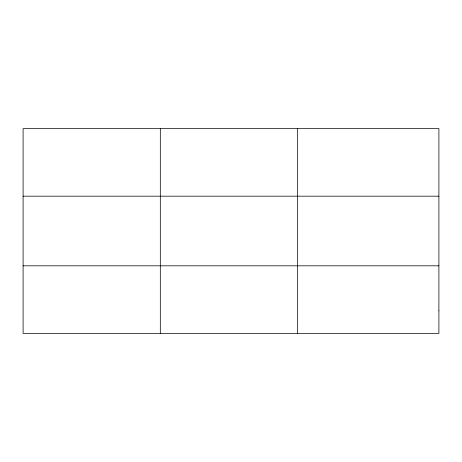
<?xml version="1.0" encoding="UTF-8"?>
<svg xmlns="http://www.w3.org/2000/svg" width="462" height="462" viewBox="0 0 462 462"><rect width="100%" height="100%" fill="white"/><g stroke="black" fill="none" stroke-linecap="round" stroke-linejoin="round"><path stroke-width="0.69" d="M160.314 128.586L160.314 333.414M297.528 128.586L297.528 333.414M23.1 196.183L438.9 196.183M23.1 265.817L438.9 265.817M438.9 310.88L438.9 333.414L23.1 333.414L23.1 128.586L438.9 128.586L438.9 310.88"/></g></svg>
